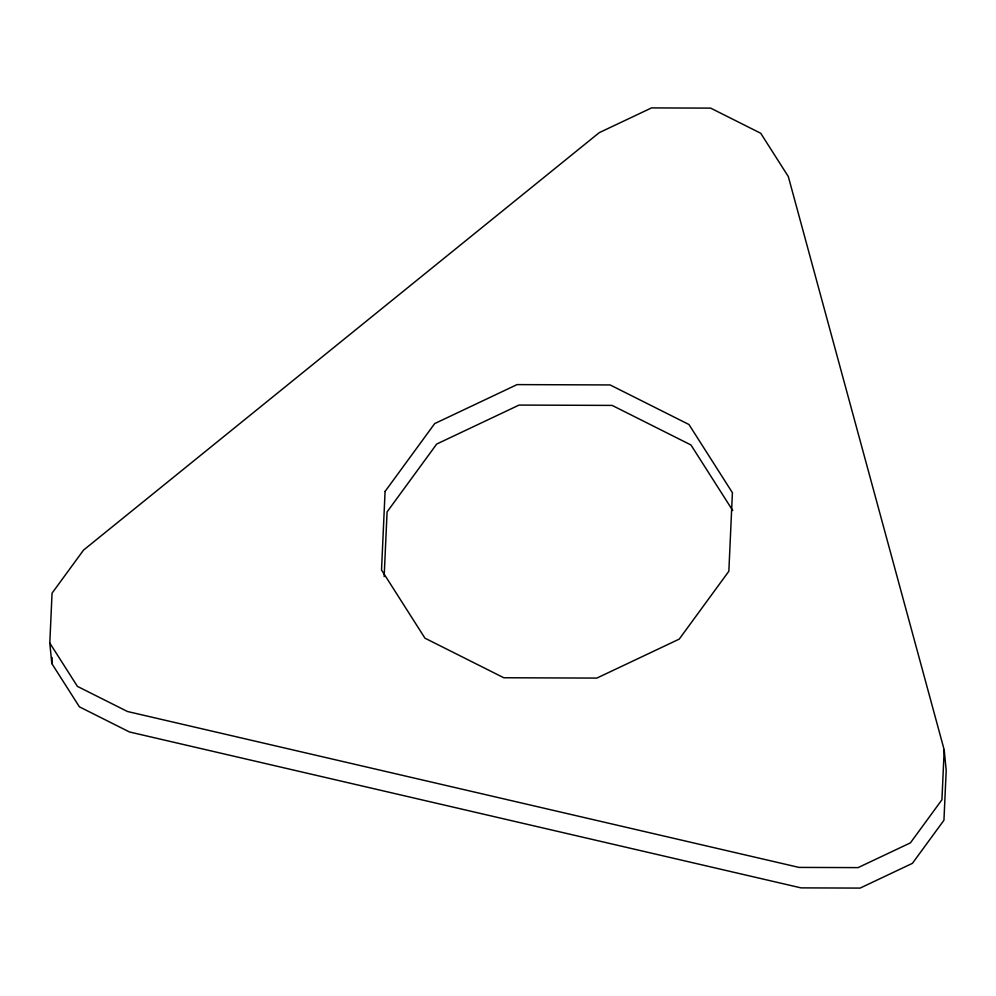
<?xml version="1.0" encoding="UTF-8"?>
<svg xmlns="http://www.w3.org/2000/svg" width="996" height="996" viewBox="0 0 996 996"><rect width="100%" height="100%" fill="white"/><g stroke="black" fill="none" stroke-linecap="round" stroke-linejoin="round"><path stroke-width="1.49" d="M49.8 643.055L52.053 593.168L83.564 550.066L599.231 132.667L651.558 107.904L710.658 108.128L760.72 133.252L788.322 176.566L944.196 749.876L946.2 770.344L943.947 820.231L912.436 863.333L860.108 888.096L801.008 887.872L129.468 731.973L79.406 706.836L51.804 663.523L49.8 643.055L77.402 686.369L127.463 711.505L798.991 867.404L858.104 867.616L910.419 842.865L941.93 799.763L944.196 749.876M51.804 663.523L52.078 657.485M384.157 576.597L387.083 511.919L436.696 444.054L519.065 405.073L612.142 405.409L690.963 444.975L732.745 510.55M385.079 491.439L381.518 569.986L424.968 638.187L503.789 677.753L596.865 678.089L679.235 639.108L728.848 571.256L732.409 492.709L688.958 424.508L610.137 384.942L517.061 384.605L434.692 423.586L385.079 491.439"/></g></svg>
